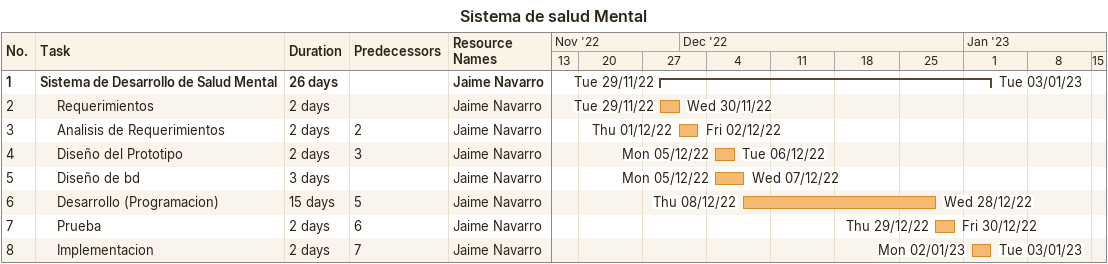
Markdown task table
Sistema de salud Mental

| ID | Level | Task | Duration | Start | Finish | Predecessors | Resources |
|---|---|---|---|---|---|---|---|
| 1 | 1 | **Sistema de Desarrollo de Salud Mental** | 26d | 2022-11-29 | 2023-01-03 |  | Jaime Navarro |
| 2 | 2 | Requerimientos | 2d | 2022-11-29 | 2022-11-30 |  | Jaime Navarro |
| 3 | 2 | Analisis de Requerimientos | 2d | 2022-12-01 | 2022-12-02 | 2 | Jaime Navarro |
| 4 | 2 | Diseño del Prototipo | 2d | 2022-12-05 | 2022-12-06 | 3 | Jaime Navarro |
| 5 | 2 | Diseño de bd | 3d | 2022-12-05 | 2022-12-07 |  | Jaime Navarro |
| 6 | 2 | Desarrollo (Programacion) | 15d | 2022-12-08 | 2022-12-28 | 5 | Jaime Navarro |
| 7 | 2 | Prueba | 2d | 2022-12-29 | 2022-12-30 | 6 | Jaime Navarro |
| 8 | 2 | Implementacion | 2d | 2023-01-02 | 2023-01-03 | 7 | Jaime Navarro |
